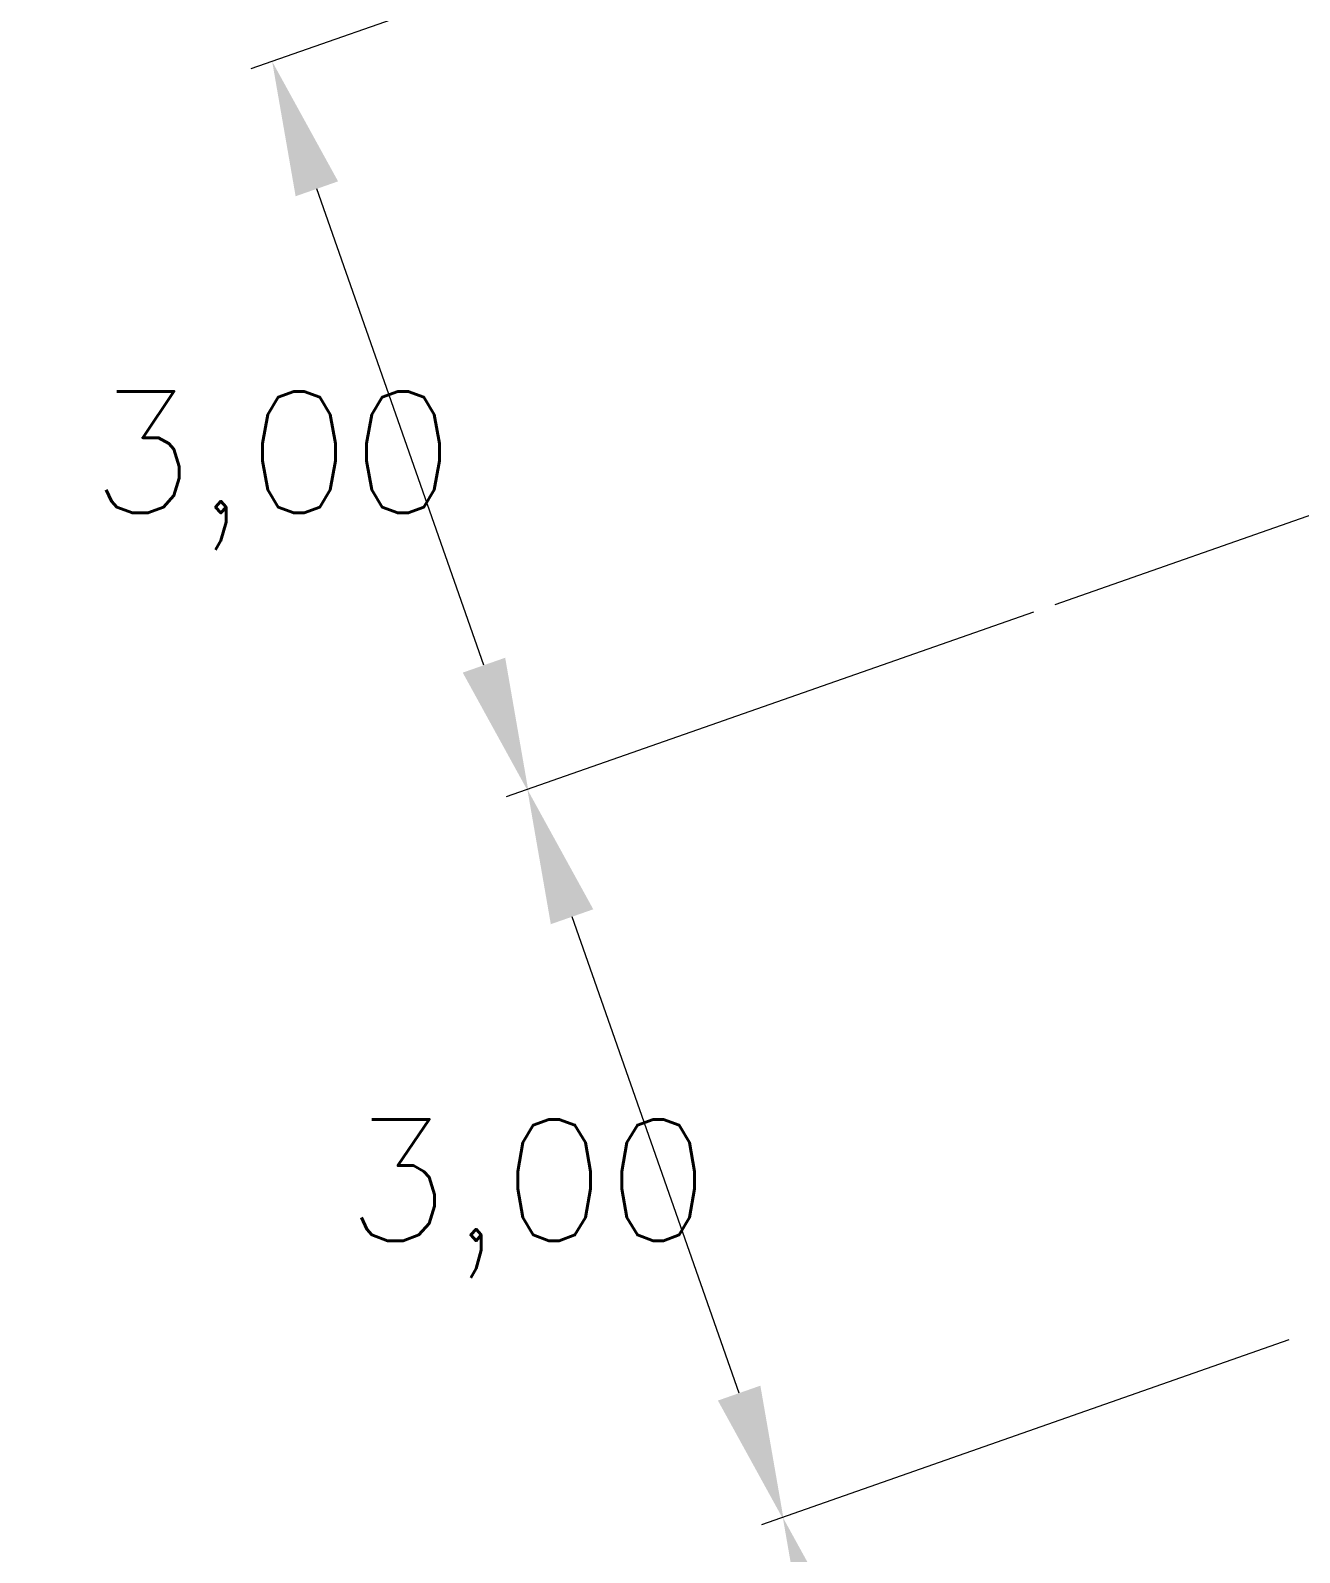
# Model space of a CAD drawing. Header units: millimetres. Extents: x 607619 to 1211550, y 1310734 to 2622648.
# Drawn here: x 607899.12 to 607910.4, y 1310866.44 to 1310879.98 of the extents above; entities that cross this region are included whole.
import ezdxf

# ---------------------------------------------------------------- set-up
doc = ezdxf.new("R2010")
doc.units = ezdxf.units.MM
doc.header["$PDMODE"] = 32
doc.header["$PDSIZE"] = 0.3
doc.styles.add('PUNTOS PI', font='arial.ttf', dxfattribs={"height": 2.75})
doc.styles.add('ROMANS', font='ROMANS', dxfattribs={"height": 0.2})
doc.dimstyles.new('COTAS LINDEROS', dxfattribs={"dimscale": 40, "dimtxt": 2.75, "dimasz": 0.06, "dimexe": 0.005, "dimexo": 0.005, "dimgap": 0.005, "dimtad": 2, "dimzin": 0, "dimdsep": 46, "dimtxsty": 'PUNTOS PI', "dimcen": 0.09, "dimclrd": 1, "dimclre": 1, "dimclrt": 3, "dimadec": 0, "dimazin": 0, "dimtfac": 1, "dimtofl": 0, "dimtmove": 0, "dimatfit": 3, "dimldrblk": 'ARCHTICK', "dimfxl": 1, "dimtolj": 1, "dimtzin": 0, "dimarcsym": 0})

# ---------------------------------------------------------------- blocks, each defined once
blk = doc.blocks.new('_ArchTick')
at = {"color": 0, "linetype": 'ByBlock', "const_width": 0.15}
blk.add_lwpolyline([(-0.5, -0.5), (0.5, 0.5)], dxfattribs=at)
blk = doc.blocks.new('*D82')
at = {"color": 7, "lineweight": -2, "transparency": 16777216}
blk.add_line((607924.9508835063, 1311040.666435229), (607922.1360415048, 1311049.675248045), dxfattribs=at)
at = {"layer": 'Defpoints', "color": 0, "transparency": 16777216}
for p in [(607922.136041505, 1311049.675248045), (607922.1360415048, 1311049.675248045), (607924.9508835068, 1311040.666435229)]:
    blk.add_point(p, dxfattribs=at)
at = {"color": 7, "lineweight": -2, "transparency": 16777216, "xscale": 0.8, "yscale": 0.8, "zscale": 0.8}
for p, rotation in [((607922.1360415048, 1311049.675248045), 107.3516374005312), ((607924.9508835063, 1311040.666435229), 287.3516374005312)]:
    blk.add_blockref('_ArchTick', p, dxfattribs=dict(at, rotation=rotation))
at = {"color": 7, "transparency": 16777216, "insert": (607922.7673726031, 1311044.928349035), "char_height": 2.75, "width": 591.5501287113874, "attachment_point": 5, "rotation": 287.3516374005312, "style": 'PUNTOS PI'}
blk.add_mtext('\\A1;{\\fArial|b1|i0|c0|p34;\\H0.43636x;5.86 M}', dxfattribs=at)
blk = doc.blocks.new('*D83')
at = {"color": 7, "lineweight": -2, "transparency": 16777216}
blk.add_line((607840.9026711765, 1311025.406048036), (607838.475716504, 1311032.534637433), dxfattribs=at)
at = {"layer": 'Defpoints', "color": 0, "transparency": 16777216}
for p in [(607838.4757165043, 1311032.534637433), (607838.475716504, 1311032.534637433), (607840.9026711769, 1311025.406048036)]:
    blk.add_point(p, dxfattribs=at)
at = {"color": 7, "lineweight": -2, "transparency": 16777216, "xscale": 0.8, "yscale": 0.8, "zscale": 0.8}
for p, rotation in [((607838.475716504, 1311032.534637433), 108.8013317098088), ((607840.9026711765, 1311025.406048036), 288.8013317098088)]:
    blk.add_blockref('_ArchTick', p, dxfattribs=dict(at, rotation=rotation))
at = {"color": 7, "transparency": 16777216, "insert": (607838.91987466, 1311028.708425169), "char_height": 2.75, "width": 591.5501287113874, "attachment_point": 5, "rotation": 288.8013317098088, "style": 'PUNTOS PI'}
blk.add_mtext('\\A1;{\\fArial|b1|i0|c0|p34;\\H0.43636x;3.67M}', dxfattribs=at)

msp = doc.modelspace()

# ---------------------------------------------------------------- linework, layer by layer
at = {"lineweight": 0}
for p, q in [((607905.7683024514, 1310881.280106424), (607901.0797495848, 1310879.635907095)), ((607908.2292678057, 1310874.873065804), (607921.0973389241, 1310879.3872224)), ((607903.15143035, 1310874.332726325), (607901.6655911993, 1310878.569703736)), ((607908.0373481316, 1310874.805762462), (607903.3487952651, 1310873.161563133)), ((607905.4204760303, 1310867.858382363), (607903.9346368796, 1310872.095359774)), ((607910.3083286298, 1310868.332097239), (607905.6197757632, 1310866.687897911))]:
    msp.add_line(p, q, dxfattribs=at)
for points in [[(607901.8543225984, 1310878.635888772), (607901.4768598002, 1310878.5035187), (607901.2684809839, 1310879.702092131)], [(607903.3401617502, 1310874.398911361), (607902.9626989518, 1310874.26654129), (607903.5485405666, 1310873.200337931)], [(607904.1233682787, 1310872.16154481), (607903.7459054805, 1310872.029174738), (607903.5375266642, 1310873.227748169)], [(607905.6092074305, 1310867.924567399), (607905.2317446321, 1310867.792197328), (607905.8175862469, 1310866.725993969)], [(607906.3943487769, 1310865.687879587), (607906.0168859786, 1310865.555509516), (607905.8085071624, 1310866.754082946)]]:
    msp.add_solid(points, dxfattribs=at)

# ---------------------------------------------------------------- texts
at = {"lineweight": 0, "char_height": 1.08, "attachment_point": 5, "style": 'ROMANS'}
for insert in [(607901.2746611367, 1310876.063091284), (607903.543706817, 1310869.588747322)]:
    msp.add_mtext('\\A1;3,00', dxfattribs=dict(at, insert=insert))

# ---------------------------------------------------------------- dimensions: what is measured, and where the dimension line sits
for p1, p2, distance, text, picture, middle in [((607924.9508835068, 1311040.666435229), (607922.1360415051, 1311049.675248045), 3.3335249535485013e-10, '{\\fArial|b1|i0|c0|p34;\\H0.43636x;5.86 M}', '*D82', (607922.7673726031, 1311044.928349035)), ((607840.9026711768, 1311025.406048036), (607838.4757165044, 1311032.534637433), 3.306108885453311e-10, '{\\fArial|b1|i0|c0|p34;\\H0.43636x;3.67M}', '*D83', (607838.91987466, 1311028.708425169))]:
    dim = msp.add_aligned_dim(p1=p1, p2=p2, distance=distance, text=text, dimstyle='COTAS LINDEROS', override={"dimtxt": 2, "dimasz": 0.02, "dimpost": 'm', "dimblk1": 'ArchTick', "dimblk2": 'ArchTick', "dimsah": 1, "dimclrd": 7, "dimclrt": 7})
    dim.commit()
    dim.dimension.update_dxf_attribs({"geometry": picture, "text_midpoint": middle})

doc.saveas('drawing.dxf')
